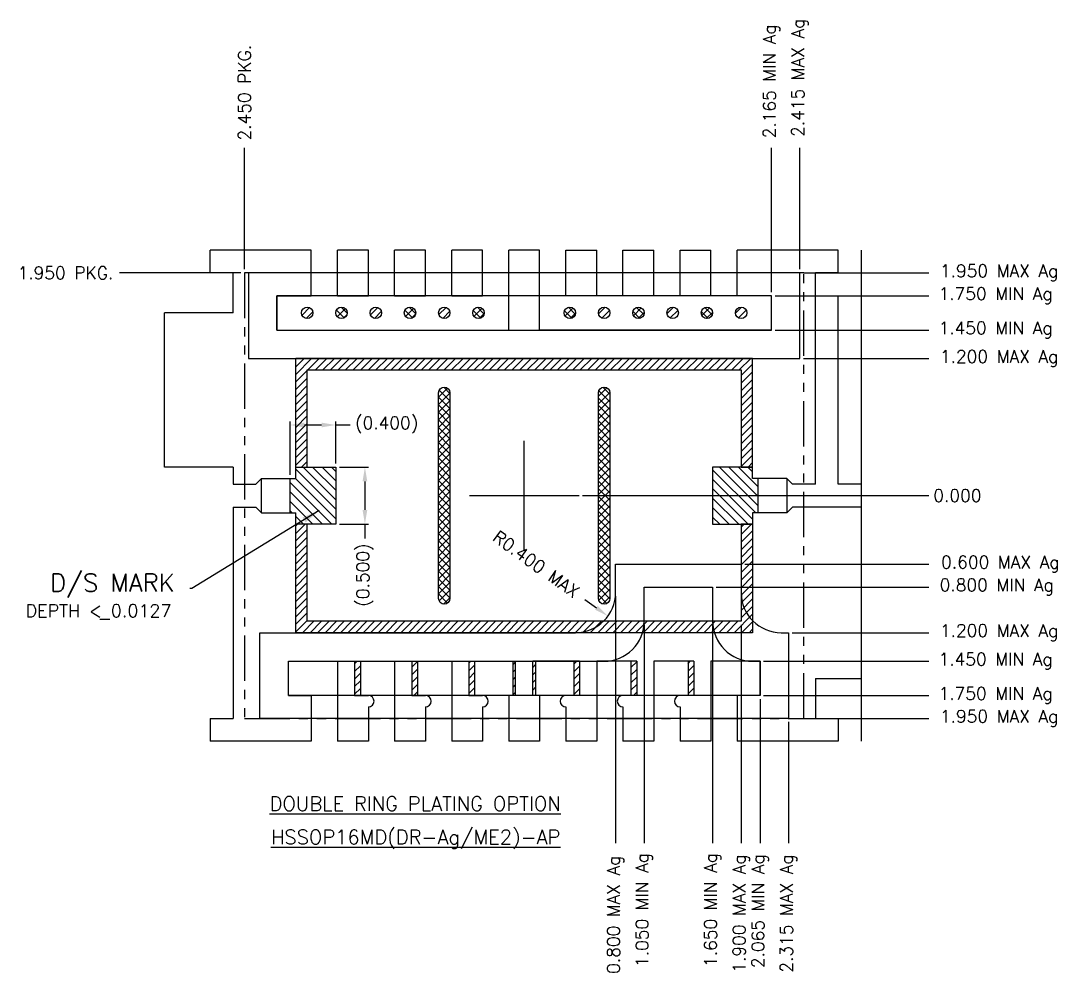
# Model space of a CAD drawing. Extents: x -28 to 112, y -64 to 32.
# Drawn here: x 54.1 to 112.2, y -26.7 to 26.6 of the extents above; entities that cross this region are included whole.
import ezdxf
from ezdxf.lldxf.tags import DXFTag

# ---------------------------------------------------------------- set-up
doc = ezdxf.new("R2010")
doc.units = 0
doc.header["$LTSCALE"] = 8
doc.header["$MEASUREMENT"] = 0
doc.linetypes.add('PHANTOM', pattern=[63.5, 31.75, -6.35, 6.35, -6.35, 6.35, -6.35])
for name, color, linetype in [('BTM', 7, 'HIDDEN'), ('CEN', 2, 'CENTER'), ('DIM', 7, 'Continuous'), ('HEB', 4, 'Continuous'), ('HET', 6, 'Continuous'), ('PKG-OUT', 1, 'PHANTOM'), ('PLATE', 2, 'HIDDEN')]:
    doc.layers.add(name, color=color, linetype=linetype)
doc.styles.add('SIMPLEX', font='SIMPLEX.shx', dxfattribs={"height": 0.7})
tags = doc.linetypes.add('CENTER', pattern=[2, 1.25, -0.25, 0.25, -0.25]).pattern_tags.tags
tags[10:11] = [DXFTag(74, 4), DXFTag(75, 0), DXFTag(340, '0'), DXFTag(46, 1.0), DXFTag(50, 0.0), DXFTag(44, 0.0), DXFTag(45, 0.0)]
tags[8:9] = [DXFTag(74, 4), DXFTag(75, 0), DXFTag(340, '0'), DXFTag(46, 1.0), DXFTag(50, 0.0), DXFTag(44, 0.0), DXFTag(45, 0.0)]
tags[6:7] = [DXFTag(74, 4), DXFTag(75, 0), DXFTag(340, '0'), DXFTag(46, 1.0), DXFTag(50, 0.0), DXFTag(44, 0.0), DXFTag(45, 0.0)]
tags[4:5] = [DXFTag(74, 4), DXFTag(75, 0), DXFTag(340, '0'), DXFTag(46, 1.0), DXFTag(50, 0.0), DXFTag(44, 0.0), DXFTag(45, 0.0)]
tags = doc.linetypes.add('HIDDEN', pattern=[0.375, 0.25, -0.125]).pattern_tags.tags
tags[6:7] = [DXFTag(74, 4), DXFTag(75, 0), DXFTag(340, '0'), DXFTag(46, 1.0), DXFTag(50, 0.0), DXFTag(44, 0.0), DXFTag(45, 0.0)]
tags[4:5] = [DXFTag(74, 4), DXFTag(75, 0), DXFTag(340, '0'), DXFTag(46, 1.0), DXFTag(50, 0.0), DXFTag(44, 0.0), DXFTag(45, 0.0)]
doc.dimstyles.get("Standard").update_dxf_attribs({"dimtxt": 0.1, "dimasz": 0.1, "dimexe": 0.08, "dimexo": 0.08, "dimgap": 0.09, "dimtad": 0, "dimdec": 4, "dimzin": 0, "dimdsep": 46, "dimtxsty": 'SIMPLEX', "dimcen": 0.05, "dimadec": 0, "dimazin": 0, "dimtfac": 1, "dimtdec": 4, "dimtofl": 0, "dimtmove": 0, "dimatfit": 3, "dimfxl": 0.18, "dimtolj": 1, "dimtzin": 0, "dimarcsym": 0})
doc.dimstyles.new('UNIT', dxfattribs={"dimtxt": 0.7, "dimasz": 0.8, "dimexe": 0.2, "dimexo": 0.2, "dimgap": 0.2, "dimtad": 0, "dimdec": 3, "dimlfac": 0.15625, "dimzin": 0, "dimdsep": 46, "dimtxsty": 'SIMPLEX', "dimcen": 0.2, "dimclrd": 2, "dimclre": 2, "dimclrt": 256, "dimadec": 0, "dimazin": 0, "dimtfac": 1, "dimtdec": 3, "dimtofl": 0, "dimtmove": 0, "dimatfit": 3, "dimfxl": 1, "dimtolj": 1, "dimtzin": 0, "dimlwd": -1, "dimlwe": -1, "dimarcsym": 0})

# ---------------------------------------------------------------- blocks, each defined once
blk = doc.blocks.new('*D80')
at = {"layer": 'DEFPOINTS', "color": 0, "transparency": 16777216}
for p in [(290.939, -267.428), (294.011, -267.428), (313.619, -267.428)]:
    blk.add_point(p, dxfattribs=at)
at = {"layer": 'DIM', "color": 2, "transparency": 16777216}
blk.add_line((294.211, -267.428), (313.619, -267.428), dxfattribs=at)
at = {"layer": 'DIM', "transparency": 16777216, "insert": (315.219, -267.428), "char_height": 0.7, "attachment_point": 5, "style": 'SIMPLEX'}
blk.add_mtext('\\A1;0.000', dxfattribs=at)
blk = doc.blocks.new('*D63')
at = {"layer": 'DEFPOINTS', "color": 0, "transparency": 16777216}
for p in [(306.395, -254.948), (313.619, -254.948), (290.939, -267.428)]:
    blk.add_point(p, dxfattribs=at)
at = {"layer": 'DIM', "color": 2, "transparency": 16777216}
blk.add_line((306.595, -254.948), (313.619, -254.948), dxfattribs=at)
at = {"layer": 'DIM', "transparency": 16777216, "insert": (317.553, -254.948), "char_height": 0.7, "attachment_point": 5, "style": 'SIMPLEX'}
blk.add_mtext('\\A1;1.950 MAX Ag', dxfattribs=at)
blk = doc.blocks.new('HSSOP16MD')
at = {"ltscale": 0.3}
for p, q in [((-11.936, 13.76), (-17.6, 13.76)), ((-17.6, 12.48), (-17.6, 13.76)), ((-11.936, 11.2), (-11.936, 13.76)), ((-10.464, 11.2), (-10.464, 13.76)), ((-8.736, 13.76), (-10.464, 13.76)), ((-8.736, 11.2), (-8.736, 13.76)), ((-7.264, 11.2), (-7.264, 13.76)), ((-5.536, 13.76), (-7.264, 13.76)), ((-5.536, 11.2), (-5.536, 13.76)), ((-4.064, 11.2), (-4.064, 13.76)), ((-2.336, 13.76), (-4.064, 13.76)), ((-2.336, 11.2), (-2.336, 13.76)), ((0.864, 13.76), (-0.864, 13.76)), ((-0.864, 9.28), (-0.864, 13.76)), ((0.864, 9.28), (0.864, 13.76)), ((2.336, 11.2), (2.336, 13.76)), ((2.336, 13.76), (4.064, 13.76)), ((4.064, 11.2), (4.064, 13.76)), ((5.536, 11.2), (5.536, 13.76)), ((5.536, 13.76), (7.264, 13.76)), ((7.264, 11.2), (7.264, 13.76)), ((8.736, 11.2), (8.736, 13.76)), ((8.736, 13.76), (10.464, 13.76)), ((10.464, 11.2), (10.464, 13.76)), ((17.6, 13.76), (11.936, 13.76)), ((11.936, 11.2), (11.936, 13.76)), ((17.6, 12.48), (17.6, 13.76)), ((-16.32, 12.48), (-17.6, 12.48)), ((-16.32, 10.24), (-16.32, 12.48)), ((16.32, 0.64), (16.32, 12.48)), ((17.6, 12.48), (16.32, 12.48)), ((-13.856, 11.2), (-11.936, 11.2)), ((-13.856, 9.28), (-13.856, 11.2)), ((-10.464, 11.2), (-8.736, 11.2)), ((-7.264, 11.2), (-5.536, 11.2)), ((-4.064, 11.2), (-2.336, 11.2)), ((4.064, 11.2), (2.336, 11.2)), ((7.264, 11.2), (5.536, 11.2)), ((10.464, 11.2), (8.736, 11.2)), ((13.856, 11.2), (11.936, 11.2)), ((13.856, 9.28), (13.856, 11.2)), ((-16.32, 10.24), (-20.16, 10.24)), ((-20.16, 1.6), (-20.16, 10.24)), ((-13.856, 9.28), (-0.864, 9.28)), ((13.856, 9.28), (0.864, 9.28)), ((-12.8, 0.96), (-12.8, 7.68)), ((12.8, 7.68), (-12.8, 7.68)), ((12.8, 0.96), (12.8, 7.68)), ((-16.32, 1.6), (-20.16, 1.6)), ((-16.32, 1.6), (-16.32, 0.64)), ((-16.32, 0.64), (-15.04, 0.64)), ((-15.04, 0.64), (-14.72, 0.96)), ((-14.731, -0.949), (-14.731, 0.949)), ((-14.72, 0.96), (-12.8, 0.96)), ((-13.12, -0.96), (-13.12, 0.96)), ((14.72, 0.96), (12.8, 0.96)), ((13.12, -0.96), (13.12, 0.96)), ((15.04, 0.64), (14.72, 0.96)), ((14.731, -0.949), (14.731, 0.949)), ((16.32, 0.64), (15.04, 0.64)), ((-16.32, -0.64), (-15.04, -0.64)), ((-16.32, -0.64), (-16.32, -12.48)), ((-15.04, -0.64), (-14.72, -0.96)), ((-14.72, -0.96), (-12.8, -0.96)), ((-12.8, -7.68), (-12.8, -0.96)), ((12.8, -0.96), (12.8, -7.68)), ((14.72, -0.96), (12.8, -0.96)), ((15.04, -0.64), (14.72, -0.96)), ((18.88, -0.64), (15.04, -0.64)), ((12.8, -7.68), (-12.8, -7.68)), ((-13.216, -9.28), (-10.464, -9.28)), ((-13.216, -11.2), (-13.216, -9.28)), ((-10.464, -9.28), (-10.464, -13.76)), ((-9.504, -9.28), (-7.264, -9.28)), ((-9.504, -9.28), (-9.504, -11.2)), ((-7.264, -9.28), (-7.264, -13.76)), ((-6.304, -9.28), (-4.064, -9.28)), ((-6.304, -9.28), (-6.304, -11.2)), ((-4.064, -9.28), (-4.064, -13.76)), ((-3.104, -9.28), (-0.48, -9.28)), ((-3.104, -9.28), (-3.104, -11.2)), ((-0.48, -11.2), (-0.48, -9.28)), ((3.104, -9.28), (0.48, -9.28)), ((0.48, -11.2), (0.48, -9.28)), ((3.104, -9.28), (3.104, -11.2)), ((6.304, -9.28), (4.064, -9.28)), ((4.064, -9.28), (4.064, -13.76)), ((6.304, -9.28), (6.304, -11.2)), ((9.504, -9.28), (7.264, -9.28)), ((7.264, -9.28), (7.264, -13.76)), ((9.504, -9.28), (9.504, -11.2)), ((10.464, -9.28), (10.464, -13.76)), ((13.216, -9.28), (10.464, -9.28)), ((13.216, -11.2), (13.216, -9.28)), ((16.32, -10.24), (18.88, -10.24)), ((16.32, -10.24), (16.32, -12.48)), ((-13.216, -11.2), (-11.936, -11.2)), ((-11.936, -11.2), (-11.936, -13.76)), ((-9.504, -11.2), (-8.736, -11.2)), ((-6.304, -11.2), (-5.536, -11.2)), ((-3.104, -11.2), (-2.336, -11.2)), ((-0.48, -11.2), (-0.864, -11.2)), ((-0.864, -11.2), (-0.864, -13.76)), ((0.864, -11.2), (0.48, -11.2)), ((0.864, -11.2), (0.864, -13.76)), ((3.104, -11.2), (2.336, -11.2)), ((6.304, -11.2), (5.536, -11.2)), ((9.504, -11.2), (8.736, -11.2)), ((11.936, -11.2), (11.936, -13.76)), ((13.216, -11.2), (11.936, -11.2)), ((-8.736, -11.84), (-8.736, -13.76)), ((-5.536, -11.84), (-5.536, -13.76)), ((-2.336, -11.84), (-2.336, -13.76)), ((2.336, -11.84), (2.336, -13.76)), ((5.536, -11.84), (5.536, -13.76)), ((8.736, -11.84), (8.736, -13.76)), ((-17.6, -12.48), (-17.6, -13.76)), ((-17.6, -12.48), (-16.32, -12.48)), ((16.32, -12.48), (17.6, -12.48)), ((17.6, -12.48), (17.6, -13.76)), ((-11.936, -13.76), (-17.6, -13.76)), ((-8.736, -13.76), (-10.464, -13.76)), ((-5.536, -13.76), (-7.264, -13.76)), ((-2.336, -13.76), (-4.064, -13.76)), ((0.864, -13.76), (-0.864, -13.76)), ((4.064, -13.76), (2.336, -13.76)), ((7.264, -13.76), (5.536, -13.76)), ((10.464, -13.76), (8.736, -13.76)), ((17.6, -13.76), (11.936, -13.76))]:
    blk.add_line(p, q, dxfattribs=at)
blk.add_lwpolyline([(18.88, 0.64), (17.6, 0.64), (17.6, 11.2), (18.88, 11.2)], dxfattribs=at)
for points in [[(-4.8, 5.76, -1), (-4.16, 5.76), (-4.16, -5.76, -1), (-4.8, -5.76), (-4.8, 5.76)], [(4.16, 5.76, -1), (4.8, 5.76), (4.8, -5.76, -1), (4.16, -5.76), (4.16, 5.76)]]:
    blk.add_lwpolyline(points, format="xyb")
for centre in [(-10.24, 10.24), (-6.4, 10.24), (-2.56, 10.24), (2.56, 10.24), (6.4, 10.24), (10.24, 10.24)]:
    blk.add_circle(centre, 0.32)
for centre, start, end in [((-8.736, -11.52), 270, 90), ((-5.536, -11.52), 270, 90), ((-2.336, -11.52), 270, 90), ((2.336, -11.52), 90, 270), ((5.536, -11.52), 90, 270), ((8.736, -11.52), 90, 270)]:
    blk.add_arc(centre, 0.32, start, end, dxfattribs=at)
at = {"layer": 'BTM', "ltscale": 0.3}
for p, q in [((-9.184, -9.28), (-9.184, -11.2)), ((-5.984, -9.28), (-5.984, -11.2)), ((-2.784, -9.28), (-2.784, -11.2)), ((-0.64, -9.28), (-0.64, -11.2)), ((0.64, -9.28), (0.64, -11.2)), ((2.784, -9.28), (2.784, -11.2)), ((5.984, -9.28), (5.984, -11.2)), ((9.184, -9.28), (9.184, -11.2))]:
    blk.add_line(p, q, dxfattribs=at)
for points in [[(-12.8, 1.6), (-12.16, 1.6), (-12.16, 7.04), (12.16, 7.04), (12.16, 1.6), (12.8, 1.6)], [(12.8, -1.6), (12.16, -1.6), (12.16, -7.04), (-12.16, -7.04), (-12.16, -1.6), (-12.8, -1.6)]]:
    blk.add_lwpolyline(points, dxfattribs=at)
for centre in [(-12.16, 10.24), (-8.32, 10.24), (-4.48, 10.24), (4.48, 10.24), (8.32, 10.24), (12.16, 10.24)]:
    blk.add_circle(centre, 0.32, dxfattribs=at)
at = {"layer": 'CEN', "ltscale": 0.2}
for p, q in [((0, -3.072), (0, 3.072)), ((-3.072, 0), (3.072, 0))]:
    blk.add_line(p, q, dxfattribs=at)
at = {"layer": 'PKG-OUT', "ltscale": 0.01}
blk.add_lwpolyline([(15.68, 12.48), (-15.68, 12.48), (-15.68, -12.48), (15.68, -12.48)], close=True, dxfattribs=at)
blk = doc.blocks.new('*D74')
at = {"layer": 'DEFPOINTS', "color": 0, "transparency": 16777216}
for p in [(290.939, -267.428), (303.099, -274.468), (303.099, -286.908)]:
    blk.add_point(p, dxfattribs=at)
at = {"layer": 'DIM', "color": 2, "transparency": 16777216}
blk.add_line((303.099, -274.668), (303.099, -286.908), dxfattribs=at)
at = {"layer": 'DIM', "transparency": 16777216, "insert": (303.099, -290.841), "char_height": 0.7, "attachment_point": 5, "rotation": 90, "style": 'SIMPLEX'}
blk.add_mtext('\\A1;1.900 MAX Ag', dxfattribs=at)
blk = doc.blocks.new('*D64')
at = {"layer": 'DEFPOINTS', "color": 0, "transparency": 16777216}
for p in [(290.939, -267.428), (303.099, -271.268), (313.619, -271.268)]:
    blk.add_point(p, dxfattribs=at)
at = {"layer": 'DIM', "color": 2, "transparency": 16777216}
blk.add_line((303.299, -271.268), (313.619, -271.268), dxfattribs=at)
at = {"layer": 'DIM', "transparency": 16777216, "insert": (317.619, -271.268), "char_height": 0.7, "attachment_point": 5, "style": 'SIMPLEX'}
blk.add_mtext('\\A1;0.600 MAX Ag', dxfattribs=at)
blk = doc.blocks.new('*D65')
at = {"layer": 'DEFPOINTS', "color": 0, "transparency": 16777216}
for p in [(290.939, -267.428), (301.499, -272.548), (313.619, -272.548)]:
    blk.add_point(p, dxfattribs=at)
at = {"layer": 'DIM', "color": 2, "transparency": 16777216}
blk.add_line((301.699, -272.548), (313.619, -272.548), dxfattribs=at)
at = {"layer": 'DIM', "transparency": 16777216, "insert": (317.419, -272.548), "char_height": 0.7, "attachment_point": 5, "style": 'SIMPLEX'}
blk.add_mtext('\\A1;0.800 MIN Ag', dxfattribs=at)
blk = doc.blocks.new('*D66')
at = {"layer": 'DEFPOINTS', "color": 0, "transparency": 16777216}
for p in [(290.939, -267.428), (296.059, -272.868), (296.059, -286.908)]:
    blk.add_point(p, dxfattribs=at)
at = {"layer": 'DIM', "color": 2, "transparency": 16777216}
blk.add_line((296.059, -273.068), (296.059, -286.908), dxfattribs=at)
at = {"layer": 'DIM', "transparency": 16777216, "insert": (296.059, -290.908), "char_height": 0.7, "attachment_point": 5, "rotation": 90, "style": 'SIMPLEX'}
blk.add_mtext('\\A1;0.800 MAX Ag', dxfattribs=at)
blk = doc.blocks.new('*D67')
at = {"layer": 'DEFPOINTS', "color": 0, "transparency": 16777216}
for p in [(290.939, -267.428), (297.659, -274.468), (297.659, -286.908)]:
    blk.add_point(p, dxfattribs=at)
at = {"layer": 'DIM', "color": 2, "transparency": 16777216}
blk.add_line((297.659, -274.668), (297.659, -286.908), dxfattribs=at)
at = {"layer": 'DIM', "transparency": 16777216, "insert": (297.659, -290.641), "char_height": 0.7, "attachment_point": 5, "rotation": 90, "style": 'SIMPLEX'}
blk.add_mtext('\\A1;1.050 MIN Ag', dxfattribs=at)
blk = doc.blocks.new('*D68')
at = {"layer": 'DEFPOINTS', "color": 0, "transparency": 16777216}
for p in [(290.939, -267.428), (301.499, -274.468), (301.499, -286.908)]:
    blk.add_point(p, dxfattribs=at)
at = {"layer": 'DIM', "color": 2, "transparency": 16777216}
blk.add_line((301.499, -274.668), (301.499, -286.908), dxfattribs=at)
at = {"layer": 'DIM', "transparency": 16777216, "insert": (301.499, -290.641), "char_height": 0.7, "attachment_point": 5, "rotation": 90, "style": 'SIMPLEX'}
blk.add_mtext('\\A1;1.650 MIN Ag', dxfattribs=at)
blk = doc.blocks.new('*D69')
at = {"layer": 'DEFPOINTS', "color": 0, "transparency": 16777216}
for p in [(290.939, -267.428), (305.755, -275.108), (313.619, -275.108)]:
    blk.add_point(p, dxfattribs=at)
at = {"layer": 'DIM', "color": 2, "transparency": 16777216}
blk.add_line((305.955, -275.108), (313.619, -275.108), dxfattribs=at)
at = {"layer": 'DIM', "transparency": 16777216, "insert": (317.553, -275.108), "char_height": 0.7, "attachment_point": 5, "style": 'SIMPLEX'}
blk.add_mtext('\\A1;1.200 MAX Ag', dxfattribs=at)
blk = doc.blocks.new('*D70')
at = {"layer": 'DEFPOINTS', "color": 0, "transparency": 16777216}
for p in [(290.939, -267.428), (305.755, -279.908), (305.755, -286.908)]:
    blk.add_point(p, dxfattribs=at)
at = {"layer": 'DIM', "color": 2, "transparency": 16777216}
blk.add_line((305.755, -280.108), (305.755, -286.908), dxfattribs=at)
at = {"layer": 'DIM', "transparency": 16777216, "insert": (305.755, -290.841), "char_height": 0.7, "attachment_point": 5, "rotation": 90, "style": 'SIMPLEX'}
blk.add_mtext('\\A1;2.315 MAX Ag', dxfattribs=at)
blk = doc.blocks.new('*D71')
at = {"layer": 'DEFPOINTS', "color": 0, "transparency": 16777216}
for p in [(290.939, -267.428), (304.155, -278.628), (304.155, -286.908)]:
    blk.add_point(p, dxfattribs=at)
at = {"layer": 'DIM', "color": 2, "transparency": 16777216}
blk.add_line((304.155, -278.828), (304.155, -286.908), dxfattribs=at)
at = {"layer": 'DIM', "transparency": 16777216, "insert": (304.155, -290.708), "char_height": 0.7, "attachment_point": 5, "rotation": 90, "style": 'SIMPLEX'}
blk.add_mtext('\\A1;2.065 MIN Ag', dxfattribs=at)
blk = doc.blocks.new('*D72')
at = {"layer": 'DEFPOINTS', "color": 0, "transparency": 16777216}
for p in [(290.939, -267.428), (304.155, -276.708), (313.619, -276.708)]:
    blk.add_point(p, dxfattribs=at)
at = {"layer": 'DIM', "color": 2, "transparency": 16777216}
blk.add_line((304.355, -276.708), (313.619, -276.708), dxfattribs=at)
at = {"layer": 'DIM', "transparency": 16777216, "insert": (317.353, -276.708), "char_height": 0.7, "attachment_point": 5, "style": 'SIMPLEX'}
blk.add_mtext('\\A1;1.450 MIN Ag', dxfattribs=at)
blk = doc.blocks.new('*D73')
at = {"layer": 'DEFPOINTS', "color": 0, "transparency": 16777216}
for p in [(290.939, -267.428), (305.755, -279.908), (313.619, -279.908)]:
    blk.add_point(p, dxfattribs=at)
at = {"layer": 'DIM', "color": 2, "transparency": 16777216}
blk.add_line((305.955, -279.908), (313.619, -279.908), dxfattribs=at)
at = {"layer": 'DIM', "transparency": 16777216, "insert": (317.553, -279.908), "char_height": 0.7, "attachment_point": 5, "style": 'SIMPLEX'}
blk.add_mtext('\\A1;1.950 MAX Ag', dxfattribs=at)
blk = doc.blocks.new('*D75')
at = {"layer": 'DEFPOINTS', "color": 0, "transparency": 16777216}
for p in [(290.939, -267.428), (304.155, -278.628), (313.619, -278.628)]:
    blk.add_point(p, dxfattribs=at)
at = {"layer": 'DIM', "color": 2, "transparency": 16777216}
blk.add_line((304.355, -278.628), (313.619, -278.628), dxfattribs=at)
at = {"layer": 'DIM', "transparency": 16777216, "insert": (317.353, -278.628), "char_height": 0.7, "attachment_point": 5, "style": 'SIMPLEX'}
blk.add_mtext('\\A1;1.750 MIN Ag', dxfattribs=at)
blk = doc.blocks.new('*D76')
at = {"layer": 'DEFPOINTS', "color": 0, "transparency": 16777216}
for p in [(306.395, -259.748), (313.619, -259.748), (290.939, -267.428)]:
    blk.add_point(p, dxfattribs=at)
at = {"layer": 'DIM', "color": 2, "transparency": 16777216}
blk.add_line((306.595, -259.748), (313.619, -259.748), dxfattribs=at)
at = {"layer": 'DIM', "transparency": 16777216, "insert": (317.553, -259.748), "char_height": 0.7, "attachment_point": 5, "style": 'SIMPLEX'}
blk.add_mtext('\\A1;1.200 MAX Ag', dxfattribs=at)
blk = doc.blocks.new('*D77')
at = {"layer": 'DEFPOINTS', "color": 0, "transparency": 16777216}
for p in [(304.795, -258.148), (313.619, -258.148), (290.939, -267.428)]:
    blk.add_point(p, dxfattribs=at)
at = {"layer": 'DIM', "color": 2, "transparency": 16777216}
blk.add_line((304.995, -258.148), (313.619, -258.148), dxfattribs=at)
at = {"layer": 'DIM', "transparency": 16777216, "insert": (317.353, -258.148), "char_height": 0.7, "attachment_point": 5, "style": 'SIMPLEX'}
blk.add_mtext('\\A1;1.450 MIN Ag', dxfattribs=at)
blk = doc.blocks.new('*D78')
at = {"layer": 'DEFPOINTS', "color": 0, "transparency": 16777216}
for p in [(306.395, -247.948), (306.395, -254.948), (290.939, -267.428)]:
    blk.add_point(p, dxfattribs=at)
at = {"layer": 'DIM', "color": 2, "transparency": 16777216}
blk.add_line((306.395, -254.748), (306.395, -247.948), dxfattribs=at)
at = {"layer": 'DIM', "transparency": 16777216, "insert": (306.395, -244.015), "char_height": 0.7, "attachment_point": 5, "rotation": 90, "style": 'SIMPLEX'}
blk.add_mtext('\\A1;2.415 MAX Ag', dxfattribs=at)
blk = doc.blocks.new('*D79')
at = {"layer": 'DEFPOINTS', "color": 0, "transparency": 16777216}
for p in [(304.795, -256.228), (313.619, -256.228), (290.939, -267.428)]:
    blk.add_point(p, dxfattribs=at)
at = {"layer": 'DIM', "color": 2, "transparency": 16777216}
blk.add_line((304.995, -256.228), (313.619, -256.228), dxfattribs=at)
at = {"layer": 'DIM', "transparency": 16777216, "insert": (317.353, -256.228), "char_height": 0.7, "attachment_point": 5, "style": 'SIMPLEX'}
blk.add_mtext('\\A1;1.750 MIN Ag', dxfattribs=at)
blk = doc.blocks.new('*D81')
at = {"layer": 'DEFPOINTS', "color": 0, "transparency": 16777216}
for p in [(275.259, -247.948), (275.259, -254.948), (290.939, -267.428)]:
    blk.add_point(p, dxfattribs=at)
at = {"layer": 'DIM', "color": 2, "transparency": 16777216}
blk.add_line((275.259, -254.748), (275.259, -247.948), dxfattribs=at)
at = {"layer": 'DIM', "transparency": 16777216, "insert": (275.259, -244.848), "char_height": 0.7, "attachment_point": 5, "rotation": 90, "style": 'SIMPLEX'}
blk.add_mtext('\\A1;{\\C1;2.450 PKG.}', dxfattribs=at)
blk = doc.blocks.new('*D82')
at = {"layer": 'DEFPOINTS', "color": 0, "transparency": 16777216}
for p in [(268.259, -254.948), (275.259, -254.948), (290.939, -267.428)]:
    blk.add_point(p, dxfattribs=at)
at = {"layer": 'DIM', "color": 2, "transparency": 16777216}
blk.add_line((275.059, -254.948), (268.259, -254.948), dxfattribs=at)
at = {"layer": 'DIM', "transparency": 16777216, "insert": (265.226, -254.948), "char_height": 0.7, "attachment_point": 5, "style": 'SIMPLEX'}
blk.add_mtext('\\A1;{\\C1;1.950 PKG.}', dxfattribs=at)
blk = doc.blocks.new('*D83')
at = {"layer": 'DEFPOINTS', "color": 0, "transparency": 16777216}
for p in [(304.795, -247.948), (304.795, -256.228), (290.939, -267.428)]:
    blk.add_point(p, dxfattribs=at)
at = {"layer": 'DIM', "color": 2, "transparency": 16777216}
blk.add_line((304.795, -256.028), (304.795, -247.948), dxfattribs=at)
at = {"layer": 'DIM', "transparency": 16777216, "insert": (304.795, -244.215), "char_height": 0.7, "attachment_point": 5, "rotation": 90, "style": 'SIMPLEX'}
blk.add_mtext('\\A1;2.165 MIN Ag', dxfattribs=at)
blk = doc.blocks.new('*D93')
at = {"layer": 'DEFPOINTS', "color": 0, "transparency": 16777216}
for p in [(280.379, -263.47), (280.379, -265.828), (277.819, -266.468)]:
    blk.add_point(p, dxfattribs=at)
at = {"layer": 'DIM', "color": 2, "transparency": 16777216}
for p, q in [((277.819, -266.268), (277.819, -263.27)), ((278.619, -263.47), (279.579, -263.47)), ((280.379, -265.628), (280.379, -263.27)), ((280.379, -263.47), (281.179, -263.47))]:
    blk.add_line(p, q, dxfattribs=at)
for points in [[(278.619, -263.337), (278.619, -263.603), (277.819, -263.47)], [(279.579, -263.337), (279.579, -263.603), (280.379, -263.47)]]:
    blk.add_solid(points, dxfattribs=at)
at = {"layer": 'DIM', "transparency": 16777216, "insert": (283.229, -263.47), "char_height": 0.7, "attachment_point": 5, "style": 'SIMPLEX'}
blk.add_mtext('\\A1;(0.400)', dxfattribs=at)
blk = doc.blocks.new('*D94')
at = {"layer": 'DEFPOINTS', "color": 0, "transparency": 16777216}
for p in [(280.379, -265.828), (280.379, -269.028), (282.011, -269.028)]:
    blk.add_point(p, dxfattribs=at)
at = {"layer": 'DIM', "color": 2, "transparency": 16777216}
for p, q in [((280.579, -265.828), (282.211, -265.828)), ((282.011, -266.628), (282.011, -268.228)), ((280.579, -269.028), (282.211, -269.028)), ((282.011, -269.028), (282.011, -269.828))]:
    blk.add_line(p, q, dxfattribs=at)
for points in [[(281.878, -266.628), (282.145, -266.628), (282.011, -265.828)], [(281.878, -268.228), (282.145, -268.228), (282.011, -269.028)]]:
    blk.add_solid(points, dxfattribs=at)
at = {"layer": 'DIM', "transparency": 16777216, "insert": (282.011, -271.878), "char_height": 0.7, "attachment_point": 5, "rotation": 90, "style": 'SIMPLEX'}
blk.add_mtext('\\A1;(0.500)', dxfattribs=at)
blk = doc.blocks.new('*D97')
at = {"layer": 'DEFPOINTS', "color": 0, "transparency": 16777216}
for p in [(293.819, -272.868), (295.636, -274.178)]:
    blk.add_point(p, dxfattribs=at)
at = {"layer": 'DIM', "color": 2, "linetype": 'ByBlock', "transparency": 16777216}
blk.add_line((294.339, -273.242), (294.987, -273.71), dxfattribs=at)
at = {"layer": 'DIM', "color": 2, "transparency": 16777216}
blk.add_solid([(295.065, -273.602), (294.91, -273.818), (295.636, -274.178)], dxfattribs=at)
at = {"layer": 'DIM', "transparency": 16777216, "insert": (291.608, -271.273), "char_height": 0.7, "attachment_point": 5, "rotation": 324.20651, "style": 'SIMPLEX'}
blk.add_mtext('\\A1;R0.400 MAX', dxfattribs=at)

msp = doc.modelspace()

# ---------------------------------------------------------------- hatches: boundary and pattern name
at = {"layer": 'DIM'}
h = msp.add_hatch(dxfattribs=at)
h.set_pattern_fill('ANSI31', color=256, scale=3, angle=90)
h.set_pattern_definition([(135, (-122.49488, 20.0311), (-0.26516504, -0.26516504), [])])
h.paths.add_polyline_path([(71.7153, 1.6), (69.4753, 1.6), (69.4753, 0.96), (69.1553, 0.96), (69.1553, -0.96), (69.4753, -0.96), (69.4753, -1.6), (71.7153, -1.6)])
h.paths.add_polyline_path([(95.3953, 0.96), (95.0753, 0.96), (95.0753, 1.6), (92.8353, 1.6), (92.8353, -1.6), (95.0753, -1.6), (95.0753, -0.96), (95.3953, -0.96)])
at = {"layer": 'HEB'}
h = msp.add_hatch(dxfattribs=at)
h.set_pattern_fill('ANSI31', color=256, scale=2.4)
h.set_pattern_definition([(45, (86.81638, 10.13476), (-0.212132, 0.212132), [])])
h.paths.add_polyline_path([(87.0755, 10.2399, 1), (86.4355, 10.2399, 1)])
h.paths.add_polyline_path([(90.9155, 10.2397, 1), (90.2755, 10.2397, 1)])
h.paths.add_polyline_path([(94.7555, 10.2396, 1), (94.1155, 10.2396, 1)])
h.paths.add_polyline_path([(70.4353, 10.24, 1), (69.7953, 10.24, 1)])
h.paths.add_polyline_path([(73.6353, 10.24, 1), (74.2753, 10.24, 1)])
h.paths.add_polyline_path([(78.1153, 10.24, 1), (77.4753, 10.24, 1)])
h.paths.add_polyline_path([(91.7793, -9.28), (91.4593, -9.28), (91.4593, -11.2), (91.7793, -11.2)])
h.paths.add_polyline_path([(88.5793, -9.28), (88.2593, -9.28), (88.2593, -11.2), (88.5793, -11.2)])
h.paths.add_polyline_path([(85.3793, -9.28), (85.0593, -9.28), (85.0593, -11.2), (85.3793, -11.2)])
h.paths.add_polyline_path([(81.7953, -9.28), (81.6353, -9.28), (81.6353, -11.2), (81.7953, -11.2)])
h.paths.add_polyline_path([(82.9153, -9.28), (82.7553, -9.28), (82.7553, -11.2), (82.9153, -11.2)])
h.paths.add_polyline_path([(79.4913, -9.28), (79.1713, -9.28), (79.1713, -11.2), (79.4913, -11.2)])
h.paths.add_polyline_path([(76.2913, -9.28), (75.9713, -9.28), (75.9713, -11.2), (76.2913, -11.2)])
h.paths.add_polyline_path([(73.0913, -9.28), (72.7713, -9.28), (72.7713, -11.2), (73.0913, -11.2)])
h.paths.add_polyline_path([(95.0753, -7.68), (95.0753, -1.6), (94.4353, -1.6), (94.4353, -7.04), (70.1153, -7.04), (70.1153, -1.6), (69.4753, -1.6), (69.4753, -7.68)])
h.paths.add_polyline_path([(94.4353, 1.6), (95.0753, 1.6), (95.0753, 7.68), (69.4753, 7.68), (69.4753, 1.6), (70.1153, 1.6), (70.1153, 7.04), (94.4353, 7.04)])
at = {"layer": 'HET'}
h = msp.add_hatch(dxfattribs=at)
h.set_pattern_fill('ANSI37', color=256, scale=2.4)
h.set_pattern_definition([(45, (84.6866, 10.18837), (-0.212132, 0.212132), []), (135, (84.6866, 10.18837), (-0.212132, -0.212132), [])])
edge = h.paths.add_edge_path()
edge.add_arc((84.8244, 10.2399), 0.32, 0, 360)
edge = h.paths.add_edge_path()
edge.add_arc((88.6644, 10.2398), 0.32, 0, 360)
edge = h.paths.add_edge_path()
edge.add_arc((92.5044, 10.2397), 0.32, 0, 360)
edge = h.paths.add_edge_path()
edge.add_arc((75.8642, 10.24), 0.32, 0, 360)
edge = h.paths.add_edge_path()
edge.add_arc((79.7042, 10.24), 0.32, 0, 360)
edge = h.paths.add_edge_path()
edge.add_arc((72.0242, 10.24), 0.32, 0, 360)
edge = h.paths.add_edge_path()
edge.add_arc((77.7953, 5.76), 0.32, 0, 180)
edge.add_line((77.4753, 5.76), (77.4753, -5.76))
edge.add_arc((77.7953, -5.76), 0.32, 180, 360)
edge.add_line((78.1153, -5.76), (78.1153, 5.76))
edge = h.paths.add_edge_path()
edge.add_arc((86.7553, 5.76), 0.32, 0, 180)
edge.add_line((86.4353, 5.76), (86.4353, -5.76))
edge.add_arc((86.7553, -5.7604), 0.32, 179.932602, 360.067398)
edge.add_line((87.0753, -5.76), (87.0753, 5.76))

# ---------------------------------------------------------------- linework, layer by layer
at = {"color": 2, "linetype": 'HIDDEN', "ltscale": 2}
msp.add_line((101.1553, 13.76), (101.1553, -13.76), dxfattribs=at)
for points in [[(69.4753, 1.6), (71.7153, 1.6), (71.7153, -1.6), (69.4753, -1.6)], [(95.0753, 1.6), (92.8353, 1.6), (92.8353, -1.6), (95.0753, -1.6)]]:
    msp.add_lwpolyline(points)
at = {"layer": 'DIM'}
msp.add_line((58.4878, -6.9259), (59.0467, -6.9259), dxfattribs=at)
at = {"layer": 'PLATE', "ltscale": 0.3}
for points in [[(66.8196, 7.68), (97.7313, 7.68), (97.7313, 12.48), (66.8196, 12.48)], [(68.4193, 9.28), (96.1313, 9.28), (96.1313, 11.2), (68.4193, 11.2)]]:
    msp.add_lwpolyline(points, close=True, dxfattribs=at)
for points in [[(87.3953, -5.44), (87.3953, -3.84), (94.4353, -3.84), (94.4353, -5.44, 0.4142136), (96.6753, -7.68), (97.0913, -7.68), (97.0913, -12.48), (67.4593, -12.48), (67.4593, -7.68), (85.1553, -7.68, 0.4142136)], [(95.4913, -11.2), (69.0593, -11.2), (69.0593, -9.28), (86.7553, -9.28, 0.4142136), (88.9953, -7.04), (88.9953, -5.12), (92.8353, -5.12), (92.8353, -7.04, 0.4142136), (95.0753, -9.28), (95.4913, -9.28)]]:
    msp.add_lwpolyline(points, format="xyb", close=True, dxfattribs=at)

# ---------------------------------------------------------------- block references
at = {"layer": 'DIM'}
msp.add_blockref('HSSOP16MD', (82.2753, 0), dxfattribs=at)

# ---------------------------------------------------------------- texts
at = {"color": 1, "style": 'SIMPLEX'}
for s, p in [('%%UDOUBLE RING PLATING OPTION', (68.0028, -17.6613)), ('%%UHSSOP16MD(DR-Ag/ME2)-AP', (68.0833, -19.5302))]:
    msp.add_text(s, height=0.8, dxfattribs=at).set_placement(p)
at = {"layer": 'DIM', "style": 'SIMPLEX'}
msp.add_text('DEPTH < 0.0127', height=0.72, dxfattribs=at).set_placement((54.3247, -6.8108))
at = {"layer": 'DIM', "insert": (62.6914, -5.7121), "char_height": 1, "attachment_point": 9, "style": 'SIMPLEX'}
msp.add_mtext('\\A1;D/S MARK', dxfattribs=at)

# ---------------------------------------------------------------- dimensions: what is measured, and where the dimension line sits
at = {"layer": 'DIM'}
for feature_location, offset, dtype, text, picture, middle in [((97.7313, 12.48), (0, 7), 1, '<> MAX Ag', '*D78', (97.7313, 23.4133)), ((96.1313, 11.2), (0, 8.28), 1, '<> MIN Ag', '*D83', (96.1313, 23.2133)), ((66.5953, 12.48), (0, 7), 1, '{\\C1;<> PKG.}', '*D81', (66.5953, 22.58)), ((97.7313, 12.48), (7.224, 0), 0, '<> MAX Ag', '*D63', (108.8886, 12.48)), ((66.5953, 12.48), (-7, 0), 0, '{\\C1;<> PKG.}', '*D82', (56.562, 12.48)), ((96.1313, 11.2), (8.824, 0), 0, '<> MIN Ag', '*D79', (108.6886, 11.2)), ((96.1313, 9.28), (8.824, 0), 0, '<> MIN Ag', '*D77', (108.6886, 9.28)), ((97.7313, 7.68), (7.224, 0), 0, '<> MAX Ag', '*D76', (108.8886, 7.68)), ((94.4353, -7.04), (0, -12.44), 1, '<> MAX Ag', '*D74', (94.4353, -23.4133)), ((94.4353, -3.84), (10.52, 0), 0, '<> MAX Ag', '*D64', (108.9553, -3.84)), ((92.8353, -5.12), (12.12, 0), 0, '<> MIN Ag', '*D65', (108.7553, -5.12)), ((87.3953, -5.44), (0, -14.04), 1, '<> MAX Ag', '*D66', (87.3953, -23.48)), ((88.9953, -7.04), (0, -12.44), 1, '<> MIN Ag', '*D67', (88.9953, -23.2133)), ((92.8353, -7.04), (0, -12.44), 1, '<> MIN Ag', '*D68', (92.8353, -23.2133)), ((97.0913, -7.68), (7.864, 0), 0, '<> MAX Ag', '*D69', (108.8886, -7.68)), ((97.0913, -12.48), (0, -7), 1, '<> MAX Ag', '*D70', (97.0913, -23.4133)), ((95.4913, -11.2), (0, -8.28), 1, '<> MIN Ag', '*D71', (95.4913, -23.28)), ((95.4913, -9.28), (9.464, 0), 0, '<> MIN Ag', '*D72', (108.6886, -9.28)), ((97.0913, -12.48), (7.864, 0), 0, '<> MAX Ag', '*D73', (108.8886, -12.48)), ((95.4913, -11.2), (9.464, 0), 0, '<> MIN Ag', '*D75', (108.6886, -11.2))]:
    dim = msp.add_ordinate_dim(feature_location=feature_location, offset=offset, dtype=dtype, origin=(82.2753, 0), text=text, dimstyle='UNIT', dxfattribs=at)
    dim.commit()
    dim.dimension.update_dxf_attribs({"geometry": picture, "text_midpoint": middle, "insert": (-208.6642, 267.428)})
dim = msp.add_linear_dim(base=(71.7153, 3.9579), p1=(69.1553, 0.96), p2=(71.7153, 1.6), text='(<>)', dimstyle='UNIT', dxfattribs=at)
dim.commit()
dim.dimension.update_dxf_attribs({"geometry": '*D93', "text_midpoint": (74.5653, 3.9579), "insert": (-208.6642, 267.428)})
dim = msp.add_linear_dim(base=(73.3471, -1.6), p1=(71.7153, 1.6), p2=(71.7153, -1.6), angle=90, text='(<>)', dimstyle='UNIT', dxfattribs=at)
dim.commit()
dim.dimension.update_dxf_attribs({"geometry": '*D94', "text_midpoint": (73.3471, -4.45), "insert": (-208.6642, 267.428)})
dim = msp.add_ordinate_dim(feature_location=(85.3472920287, 0), offset=(19.608, 0), dtype=0, origin=(82.2752920287, 0), dimstyle='UNIT', dxfattribs=at)
dim.commit()
dim.dimension.update_dxf_attribs({"geometry": '*D80', "text_midpoint": (106.5552920287, 0), "insert": (-208.6641658762, 267.4279697418)})
dim = msp.add_radius_dim(center=(85.1553, -5.44), mpoint=(86.9722, -6.7501), text='R0.400 MAX', dimstyle='UNIT', override={"dimfxl": 0.25, "dimarcsym": 2}, dxfattribs=at)
dim.commit()
dim.dimension.update_dxf_attribs({"geometry": '*D97', "text_midpoint": (82.9436, -3.8453), "dimtype": 132, "insert": (-208.6642, 267.428)})

# ---------------------------------------------------------------- leaders
at = {"layer": 'DIM', "annotation_type": 0, "has_hookline": 1, "hookline_direction": 1, "text_width": 7.7619}
msp.add_leader([(70.7858, -0.8376), (63.6414, -5.2121), (63.5414, -5.2121)], dimstyle='Standard', override={"dimtxt": 2.5, "dimasz": 1, "dimexe": 1, "dimexo": 1, "dimgap": 0.85, "dimtad": 0, "dimtih": 0, "dimtoh": 0, "dimtxsty": 'SIMPLEX', "dimcen": 0, "dimtp": 0.002, "dimtm": 0.002, "dimtofl": 1, "dimatfit": 0}, dxfattribs=at)

doc.saveas('drawing.dxf')
